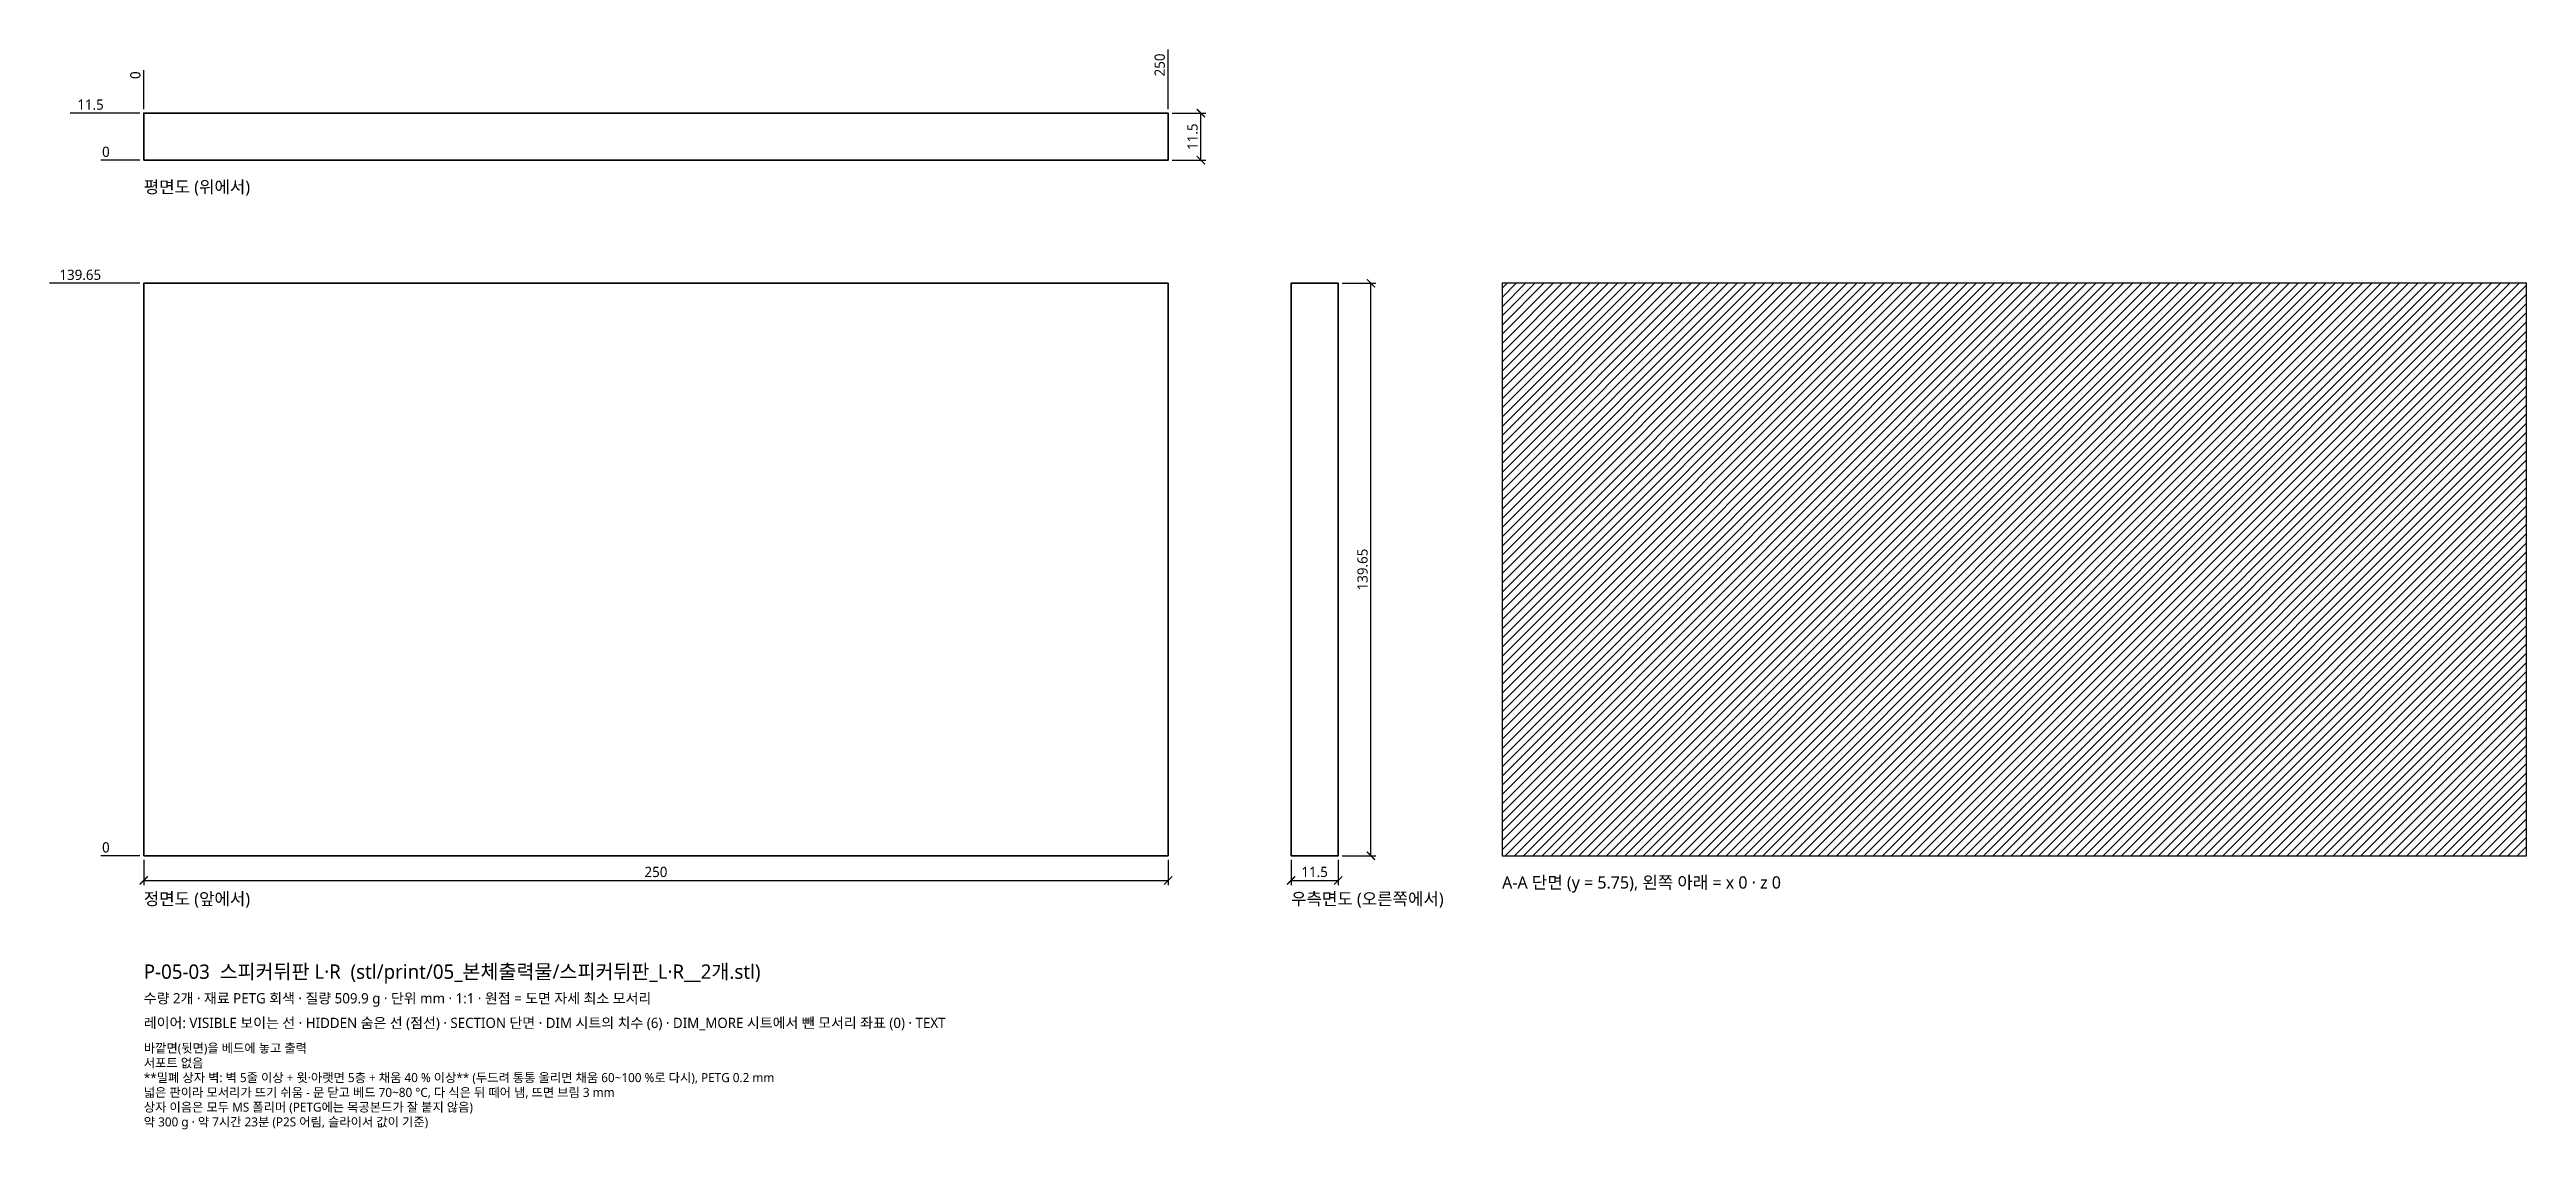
# Model space of a CAD drawing. Header units: millimetres. Extents: x -23 to 582, y -67 to 197.
import ezdxf

# ---------------------------------------------------------------- set-up
doc = ezdxf.new("R2010")
doc.units = ezdxf.units.MM
for name, color, linetype, lineweight in [('DIM', 4, 'CONTINUOUS', 13), ('SECTION', 5, 'CONTINUOUS', 25), ('TEXT', 7, 'CONTINUOUS', 18), ('VISIBLE', 7, 'CONTINUOUS', 35)]:
    doc.layers.add(name, color=color, linetype=linetype, lineweight=lineweight)
doc.styles.add('KR', font='malgun.ttf')
doc.dimstyles.new('TOCCATA', dxfattribs={"dimtxt": 2.5, "dimasz": 2, "dimexe": 1.2, "dimexo": 1, "dimgap": 0.8, "dimtad": 1, "dimdsep": 46, "dimtxsty": 'KR', "dimblk": 'ARCHTICK', "dimcen": 2.5, "dimazin": 3, "dimtfac": 0.5, "dimtmove": 2, "dimatfit": 3})

# ---------------------------------------------------------------- blocks, each defined once
blk = doc.blocks.new('_ARCHTICK')
at = {"color": 0, "linetype": 'BYBLOCK', "const_width": 0.15}
blk.add_lwpolyline([(-0.5, -0.5), (0.5, 0.5)], dxfattribs=at)

msp = doc.modelspace()

# ---------------------------------------------------------------- hatches: boundary and pattern name
at = {"layer": 'SECTION'}
h = msp.add_hatch(dxfattribs=at)
h.set_pattern_fill('ANSI31', scale=0.5)
h.paths.add_polyline_path([(581.5, 139.65), (331.5, 139.65), (331.5, 0), (581.5, 0)])

# ---------------------------------------------------------------- linework, layer by layer
msp.add_lwpolyline([(581.5, 139.65), (331.5, 139.65), (331.5, 0), (581.5, 0)], close=True, dxfattribs=at)
at = {"layer": 'VISIBLE'}
for points in [[(0, 169.65), (0, 181.15), (250, 181.15), (250, 169.65), (0, 169.65)], [(0, 0), (0, 139.65), (250, 139.65), (250, 0), (0, 0)], [(280, 0), (280, 139.65), (291.5, 139.65), (291.5, 0), (280, 0)]]:
    msp.add_lwpolyline(points, dxfattribs=at)

# ---------------------------------------------------------------- texts
at = {"layer": 'TEXT', "style": 'KR'}
for s, height, p in [('평면도 (위에서)', 3, (0, 161.65)), ('A-A 단면 (y = 5.75), 왼쪽 아래 = x 0 · z 0', 3, (331.5, -8)), ('정면도 (앞에서)', 3, (0, -12)), ('우측면도 (오른쪽에서)', 3, (280, -12)), ('P-05-03  스피커뒤판 L·R  (stl/print/05_본체출력물/스피커뒤판_L·R__2개.stl)', 3.5, (0, -30)), ('수량 2개 · 재료 PETG 회색 · 질량 509.9 g · 단위 mm · 1:1 · 원점 = 도면 자세 최소 모서리', 2.5, (0, -36)), ('레이어: VISIBLE 보이는 선 · HIDDEN 숨은 선 (점선) · SECTION 단면 · DIM 시트의 치수 (6) · DIM_MORE 시트에서 뺀 모서리 좌표 (0) · TEXT', 2.5, (0, -42)), ('바깥면(뒷면)을 베드에 놓고 출력', 2.2, (0, -48)), ('**밀폐 상자 벽: 벽 5줄 이상 + 윗·아랫면 5층 + 채움 40 % 이상** (두드려 통통 울리면 채움 60~100 %로 다시), PETG 0.2 mm', 2.2, (0, -55.2)), ('서포트 없음', 2.2, (0, -51.6)), ('상자 이음은 모두 MS 폴리머 (PETG에는 목공본드가 잘 붙지 않음)', 2.2, (0, -62.4)), ('넓은 판이라 모서리가 뜨기 쉬움 - 문 닫고 베드 70~80 °C, 다 식은 뒤 떼어 냄, 뜨면 브림 3 mm', 2.2, (0, -58.8)), ('약 300 g · 약 7시간 23분 (P2S 어림, 슬라이서 값이 기준)', 2.2, (0, -66))]:
    msp.add_text(s, height=height, dxfattribs=at).set_placement(p)

# ---------------------------------------------------------------- dimensions: what is measured, and where the dimension line sits
at = {"layer": 'DIM'}
for feature_location, offset, dtype, origin in [((250, 181.15), (0, 8), 1, (0, 169.65)), ((0, 181.149993896), (0, 8), 1, (0, 169.649993896)), ((0, 181.15), (-8, 0), 0, (0, 169.65)), ((0, 169.649993896), (-8, 0), 0, (0, 169.649993896)), ((0, 139.65), (-8, 0), 0, (0, 0)), ((0, 0), (-8, 0), 0, (0, 0))]:
    msp.add_ordinate_dim(feature_location=feature_location, offset=offset, dtype=dtype, origin=origin, dimstyle='TOCCATA', dxfattribs=at).render()
for base, p1, p2 in [((258, 169.65), (250, 169.65), (250, 181.15)), ((299.5, 0), (291.5, 0), (291.5, 139.65))]:
    msp.add_linear_dim(base=base, p1=p1, p2=p2, angle=90, dimstyle='TOCCATA', dxfattribs=at).render()
for base, p1, p2 in [((0, -6), (0, 0), (250, 0)), ((280, -6), (280, 0), (291.5, 0))]:
    msp.add_linear_dim(base=base, p1=p1, p2=p2, dimstyle='TOCCATA', dxfattribs=at).render()

doc.saveas('drawing.dxf')
